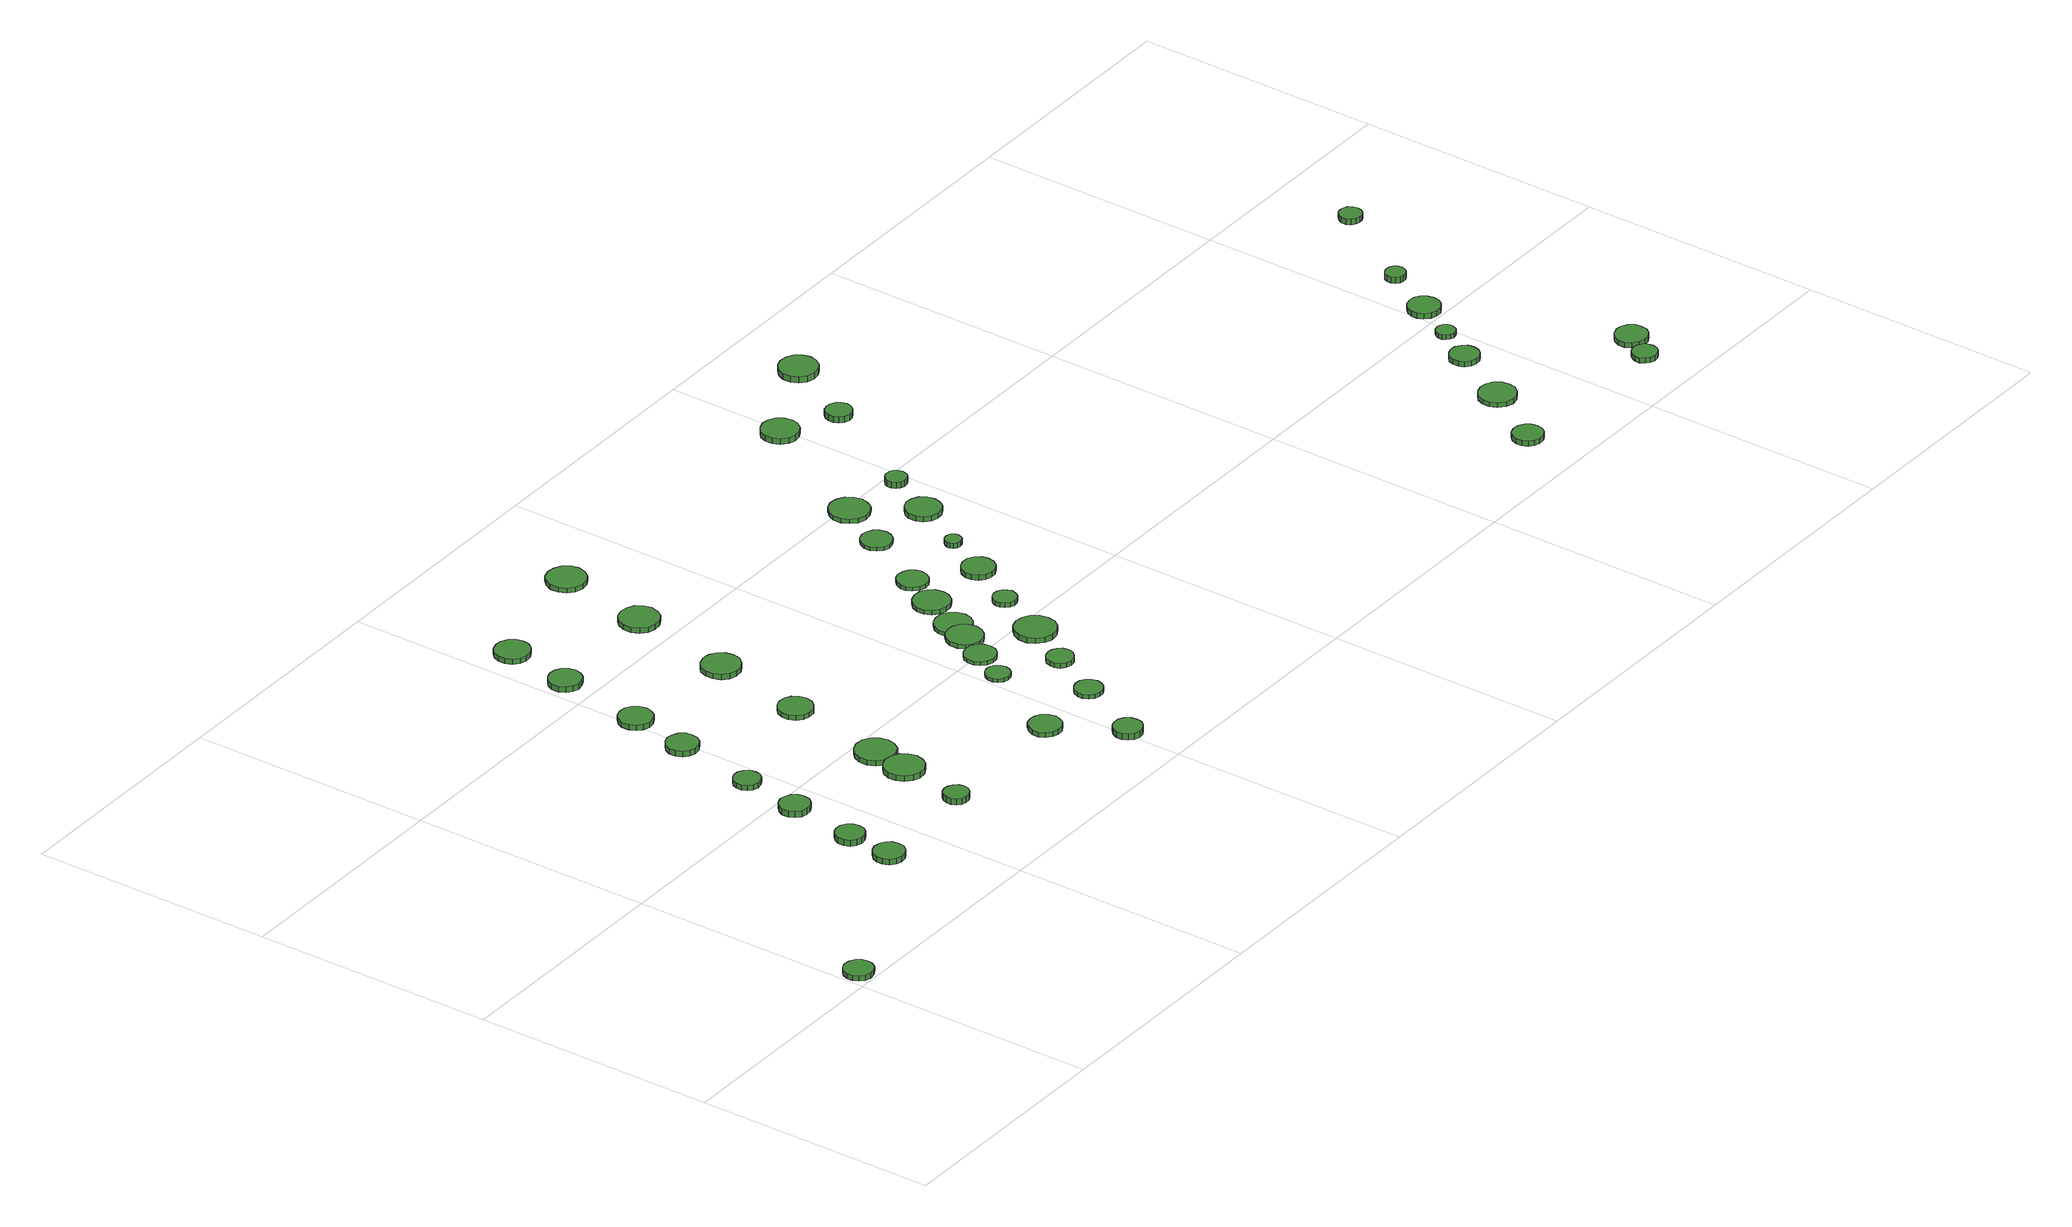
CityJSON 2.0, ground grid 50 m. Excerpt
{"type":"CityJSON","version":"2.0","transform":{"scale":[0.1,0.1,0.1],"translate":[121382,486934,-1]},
"CityObjects":{
"tree1":{"type":"SolitaryVegetationObject","attributes":{"function":"something"},"geometry":[{"type":"MultiSurface","lod":"1","boundaries":[[[0,1,2,3,4,5,6,7,8,9,10,11,12,13,14]],[[15,16,17,18,19,20,21,22,23,24,25,26,27,28,29]],[[0,29,28,1]],[[1,28,27,2]],[[2,27,26,3]],[[3,26,25,4]],[[4,25,24,5]],[[5,24,23,6]],[[6,23,22,7]],[[7,22,21,8]],[[8,21,20,9]],[[9,20,19,10]],[[10,19,18,11]],[[11,18,17,12]],[[12,17,16,13]],[[13,16,15,14]],[[14,15,29,0]]]}]},
"tree2":{"type":"SolitaryVegetationObject","attributes":{"function":"something"},"geometry":[{"type":"MultiSurface","lod":"1","boundaries":[[[30,31,32,33,34,35,36,37,38,39,40,41,42,43,44]],[[45,46,47,48,49,50,51,52,53,54,55,56,57,58,59]],[[30,59,58,31]],[[31,58,57,32]],[[32,57,56,33]],[[33,56,55,34]],[[34,55,54,35]],[[35,54,53,36]],[[36,53,52,37]],[[37,52,51,38]],[[38,51,50,39]],[[39,50,49,40]],[[40,49,48,41]],[[41,48,47,42]],[[42,47,46,43]],[[43,46,45,44]],[[44,45,59,30]]]}]},
"tree3":{"type":"SolitaryVegetationObject","attributes":{"function":"something"},"geometry":[{"type":"MultiSurface","lod":"1","boundaries":[[[60,61,62,63,64,65,66,67,68,69,70,71,72,73,74]],[[75,76,77,78,79,80,81,82,83,84,85,86,87,88,89]],[[60,89,88,61]],[[61,88,87,62]],[[62,87,86,63]],[[63,86,85,64]],[[64,85,84,65]],[[65,84,83,66]],[[66,83,82,67]],[[67,82,81,68]],[[68,81,80,69]],[[69,80,79,70]],[[70,79,78,71]],[[71,78,77,72]],[[72,77,76,73]],[[73,76,75,74]],[[74,75,89,60]]]}]},
"tree4":{"type":"SolitaryVegetationObject","attributes":{"function":"something"},"geometry":[{"type":"MultiSurface","lod":"1","boundaries":[[[90,91,92,93,94,95,96,97,98,99,100,101,102,103,104]],[[105,106,107,108,109,110,111,112,113,114,115,116,117,118,119]],[[90,119,118,91]],[[91,118,117,92]],[[92,117,116,93]],[[93,116,115,94]],[[94,115,114,95]],[[95,114,113,96]],[[96,113,112,97]],[[97,112,111,98]],[[98,111,110,99]],[[99,110,109,100]],[[100,109,108,101]],[[101,108,107,102]],[[102,107,106,103]],[[103,106,105,104]],[[104,105,119,90]]]}]},
"tree5":{"type":"SolitaryVegetationObject","attributes":{"function":"something"},"geometry":[{"type":"MultiSurface","lod":"1","boundaries":[[[120,121,122,123,124,125,126,127,128,129,130,131,132,133,134]],[[135,136,137,138,139,140,141,142,143,144,145,146,147,148,149]],[[120,149,148,121]],[[121,148,147,122]],[[122,147,146,123]],[[123,146,145,124]],[[124,145,144,125]],[[125,144,143,126]],[[126,143,142,127]],[[127,142,141,128]],[[128,141,140,129]],[[129,140,139,130]],[[130,139,138,131]],[[131,138,137,132]],[[132,137,136,133]],[[133,136,135,134]],[[134,135,149,120]]]}]},
"tree6":{"type":"SolitaryVegetationObject","attributes":{"function":"something"},"geometry":[{"type":"MultiSurface","lod":"1","boundaries":[[[150,151,152,153,154,155,156,157,158,159,160,161,162,163,164]],[[165,166,167,168,169,170,171,172,173,174,175,176,177,178,179]],[[150,179,178,151]],[[151,178,177,152]],[[152,177,176,153]],[[153,176,175,154]],[[154,175,174,155]],[[155,174,173,156]],[[156,173,172,157]],[[157,172,171,158]],[[158,171,170,159]],[[159,170,169,160]],[[160,169,168,161]],[[161,168,167,162]],[[162,167,166,163]],[[163,166,165,164]],[[164,165,179,150]]]}]},
"tree7":{"type":"SolitaryVegetationObject","attributes":{"function":"something"},"geometry":[{"type":"MultiSurface","lod":"1","boundaries":[[[180,181,182,183,184,185,186,187,188,189,190,191,192,193,194]],[[195,196,197,198,199,200,201,202,203,204,205,206,207,208,209]],[[180,209,208,181]],[[181,208,207,182]],[[182,207,206,183]],[[183,206,205,184]],[[184,205,204,185]],[[185,204,203,186]],[[186,203,202,187]],[[187,202,201,188]],[[188,201,200,189]],[[189,200,199,190]],[[190,199,198,191]],[[191,198,197,192]],[[192,197,196,193]],[[193,196,195,194]],[[194,195,209,180]]]}]},
"tree8":{"type":"SolitaryVegetationObject","attributes":{"function":"something"},"geometry":[{"type":"MultiSurface","lod":"1","boundaries":[[[210,211,212,213,214,215,216,217,218,219,220,221,222,223,224]],[[225,226,227,228,229,230,231,232,233,234,235,236,237,238,239]],[[210,239,238,211]],[[211,238,237,212]],[[212,237,236,213]],[[213,236,235,214]],[[214,235,234,215]],[[215,234,233,216]],[[216,233,232,217]],[[217,232,231,218]],[[218,231,230,219]],[[219,230,229,220]],[[220,229,228,221]],[[221,228,227,222]],[[222,227,226,223]],[[223,226,225,224]],[[224,225,239,210]]]}]},
"tree9":{"type":"SolitaryVegetationObject","attributes":{"function":"something"},"geometry":[{"type":"MultiSurface","lod":"1","boundaries":[[[240,241,242,243,244,245,246,247,248,249,250,251,252,253,254]],[[255,256,257,258,259,260,261,262,263,264,265,266,267,268,269]],[[240,269,268,241]],[[241,268,267,242]],[[242,267,266,243]],[[243,266,265,244]],[[244,265,264,245]],[[245,264,263,246]],[[246,263,262,247]],[[247,262,261,248]],[[248,261,260,249]],[[249,260,259,250]],[[250,259,258,251]],[[251,258,257,252]],[[252,257,256,253]],[[253,256,255,254]],[[254,255,269,240]]]}]},
"tree10":{"type":"SolitaryVegetationObject","attributes":{"function":"something"},"geometry":[{"type":"MultiSurface","lod":"1","boundaries":[[[270,271,272,273,274,275,276,277,278,279,280,281,282,283,284]],[[285,286,287,288,289,290,291,292,293,294,295,296,297,298,299]],[[270,299,298,271]],[[271,298,297,272]],[[272,297,296,273]],[[273,296,295,274]],[[274,295,294,275]],[[275,294,293,276]],[[276,293,292,277]],[[277,292,291,278]],[[278,291,290,279]],[[279,290,289,280]],[[280,289,288,281]],[[281,288,287,282]],[[282,287,286,283]],[[283,286,285,284]],[[284,285,299,270]]]}]},
"tree11":{"type":"SolitaryVegetationObject","attributes":{"function":"something"},"geometry":[{"type":"MultiSurface","lod":"1","boundaries":[[[300,301,302,303,304,305,306,307,308,309,310,311,312,313,314]],[[315,316,317,318,319,320,321,322,323,324,325,326,327,328,329]],[[300,329,328,301]],[[301,328,327,302]],[[302,327,326,303]],[[303,326,325,304]],[[304,325,324,305]],[[305,324,323,306]],[[306,323,322,307]],[[307,322,321,308]],[[308,321,320,309]],[[309,320,319,310]],[[310,319,318,311]],[[311,318,317,312]],[[312,317,316,313]],[[313,316,315,314]],[[314,315,329,300]]]}]},
"tree12":{"type":"SolitaryVegetationObject","attributes":{"function":"something"},"geometry":[{"type":"MultiSurface","lod":"1","boundaries":[[[330,331,332,333,334,335,336,337,338,339,340,341,342,343,344]],[[345,346,347,348,349,350,351,352,353,354,355,356,357,358,359]],[[330,359,358,331]],[[331,358,357,332]],[[332,357,356,333]],[[333,356,355,334]],[[334,355,354,335]],[[335,354,353,336]],[[336,353,352,337]],[[337,352,351,338]],[[338,351,350,339]],[[339,350,349,340]],[[340,349,348,341]],[[341,348,347,342]],[[342,347,346,343]],[[343,346,345,344]],[[344,345,359,330]]]}]},
"tree13":{"type":"SolitaryVegetationObject","attributes":{"function":"something"},"geometry":[{"type":"MultiSurface","lod":"1","boundaries":[[[360,361,362,363,364,365,366,367,368,369,370,371,372,373,374]],[[375,376,377,378,379,380,381,382,383,384,385,386,387,388,389]],[[360,389,388,361]],[[361,388,387,362]],[[362,387,386,363]],[[363,386,385,364]],[[364,385,384,365]],[[365,384,383,366]],[[366,383,382,367]],[[367,382,381,368]],[[368,381,380,369]],[[369,380,379,370]],[[370,379,378,371]],[[371,378,377,372]],[[372,377,376,373]],[[373,376,375,374]],[[374,375,389,360]]]}]},
"tree14":{"type":"SolitaryVegetationObject","attributes":{"function":"something"},"geometry":[{"type":"MultiSurface","lod":"1","boundaries":[[[390,391,392,393,394,395,396,397,398,399,400,401,402,403,404]],[[405,406,407,408,409,410,411,412,413,414,415,416,417,418,419]],[[390,419,418,391]],[[391,418,417,392]],[[392,417,416,393]],[[393,416,415,394]],[[394,415,414,395]],[[395,414,413,396]],[[396,413,412,397]],[[397,412,411,398]],[[398,411,410,399]],[[399,410,409,400]],[[400,409,408,401]],[[401,408,407,402]],[[402,407,406,403]],[[403,406,405,404]],[[404,405,419,390]]]}]},
"tree15":{"type":"SolitaryVegetationObject","attributes":{"function":"something"},"geometry":[{"type":"MultiSurface","lod":"1","boundaries":[[[420,421,422,423,424,425,426,427,428,429,430,431,432,433,434]],[[435,436,437,438,439,440,441,442,443,444,445,446,447,448,449]],[[420,449,448,421]],[[421,448,447,422]],[[422,447,446,423]],[[423,446,445,424]],[[424,445,444,425]],[[425,444,443,426]],[[426,443,442,427]],[[427,442,441,428]],[[428,441,440,429]],[[429,440,439,430]],[[430,439,438,431]],[[431,438,437,432]],[[432,437,436,433]],[[433,436,435,434]],[[434,435,449,420]]]}]},
"tree16":{"type":"SolitaryVegetationObject","attributes":{"function":"something"},"geometry":[{"type":"MultiSurface","lod":"1","boundaries":[[[450,451,452,453,454,455,456,457,458,459,460,461,462,463,464]],[[465,466,467,468,469,470,471,472,473,474,475,476,477,478,479]],[[450,479,478,451]],[[451,478,477,452]],[[452,477,476,453]],[[453,476,475,454]],[[454,475,474,455]],[[455,474,473,456]],[[456,473,472,457]],[[457,472,471,458]],[[458,471,470,459]],[[459,470,469,460]],[[460,469,468,461]],[[461,468,467,462]],[[462,467,466,463]],[[463,466,465,464]],[[464,465,479,450]]]}]},
"tree17":{"type":"SolitaryVegetationObject","attributes":{"function":"something"},"geometry":[{"type":"MultiSurface","lod":"1","boundaries":[[[480,481,482,483,484,485,486,487,488,489,490,491,492,493,494]],[[495,496,497,498,499,500,501,502,503,504,505,506,507,508,509]],[[480,509,508,481]],[[481,508,507,482]],[[482,507,506,483]],[[483,506,505,484]],[[484,505,504,485]],[[485,504,503,486]],[[486,503,502,487]],[[487,502,501,488]],[[488,501,500,489]],[[489,500,499,490]],[[490,499,498,491]],[[491,498,497,492]],[[492,497,496,493]],[[493,496,495,494]],[[494,495,509,480]]]}]},
"tree18":{"type":"SolitaryVegetationObject","attributes":{"function":"something"},"geometry":[{"type":"MultiSurface","lod":"1","boundaries":[[[510,511,512,513,514,515,516,517,518,519,520,521,522,523,524]],[[525,526,527,528,529,530,531,532,533,534,535,536,537,538,539]],[[510,539,538,511]],[[511,538,537,512]],[[512,537,536,513]],[[513,536,535,514]],[[514,535,534,515]],[[515,534,533,516]],[[516,533,532,517]],[[517,532,531,518]],[[518,531,530,519]],[[519,530,529,520]],[[520,529,528,521]],[[521,528,527,522]],[[522,527,526,523]],[[523,526,525,524]],[[524,525,539,510]]]}]},
"tree19":{"type":"SolitaryVegetationObject","attributes":{"function":"something"},"geometry":[{"type":"MultiSurface","lod":"1","boundaries":[[[540,541,542,543,544,545,546,547,548,549,550,551,552,553,554]],[[555,556,557,558,559,560,561,562,563,564,565,566,567,568,569]],[[540,569,568,541]],[[541,568,567,542]],[[542,567,566,543]],[[543,566,565,544]],[[544,565,564,545]],[[545,564,563,546]],[[546,563,562,547]],[[547,562,561,548]],[[548,561,560,549]],[[549,560,559,550]],[[550,559,558,551]],[[551,558,557,552]],[[552,557,556,553]],[[553,556,555,554]],[[554,555,569,540]]]}]},
"tree20":{"type":"SolitaryVegetationObject","attributes":{"function":"something"},"geometry":[{"type":"MultiSurface","lod":"1","boundaries":[[[570,571,572,573,574,575,576,577,578,579,580,581,582,583,584]],[[585,586,587,588,589,590,591,592,593,594,595,596,597,598,599]],[[570,599,598,571]],[[571,598,597,572]],[[572,597,596,573]],[[573,596,595,574]],[[574,595,594,575]],[[575,594,593,576]],[[576,593,592,577]],[[577,592,591,578]],[[578,591,590,579]],[[579,590,589,580]],[[580,589,588,581]],[[581,588,587,582]],[[582,587,586,583]],[[583,586,585,584]],[[584,585,599,570]]]}]},
"tree21":{"type":"SolitaryVegetationObject","attributes":{"function":"something"},"geometry":[{"type":"MultiSurface","lod":"1","boundaries":[[[600,601,602,603,604,605,606,607,608,609,610,611,612,613,614]],[[615,616,617,618,619,620,621,622,623,624,625,626,627,628,629]],[[600,629,628,601]],[[601,628,627,602]],[[602,627,626,603]],[[603,626,625,604]],[[604,625,624,605]],[[605,624,623,606]],[[606,623,622,607]],[[607,622,621,608]],[[608,621,620,609]],[[609,620,619,610]],[[610,619,618,611]],[[611,618,617,612]],[[612,617,616,613]],[[613,616,615,614]],[[614,615,629,600]]]}]},
"tree22":{"type":"SolitaryVegetationObject","attributes":{"function":"something"},"geometry":[{"type":"MultiSurface","lod":"1","boundaries":[[[630,631,632,633,634,635,636,637,638,639,640,641,642,643,644]],[[645,646,647,648,649,650,651,652,653,654,655,656,657,658,659]],[[630,659,658,631]],[[631,658,657,632]],[[632,657,656,633]],[[633,656,655,634]],[[634,655,654,635]],[[635,654,653,636]],[[636,653,652,637]],[[637,652,651,638]],[[638,651,650,639]],[[639,650,649,640]],[[640,649,648,641]],[[641,648,647,642]],[[642,647,646,643]],[[643,646,645,644]],[[644,645,659,630]]]}]},
"tree23":{"type":"SolitaryVegetationObject","attributes":{"function":"something"},"geometry":[{"type":"MultiSurface","lod":"1","boundaries":[[[660,661,662,663,664,665,666,667,668,669,670,671,672,673,674]],[[675,676,677,678,679,680,681,682,683,684,685,686,687,688,689]],[[660,689,688,661]],[[661,688,687,662]],[[662,687,686,663]],[[663,686,685,664]],[[664,685,684,665]],[[665,684,683,666]],[[666,683,682,667]],[[667,682,681,668]],[[668,681,680,669]],[[669,680,679,670]],[[670,679,678,671]],[[671,678,677,672]],[[672,677,676,673]],[[673,676,675,674]],[[674,675,689,660]]]}]},
"tree24":{"type":"SolitaryVegetationObject","attributes":{"function":"something"},"geometry":[{"type":"MultiSurface","lod":"1","boundaries":[[[690,691,692,693,694,695,696,697,698,699,700,701,702,703,704]],[[705,706,707,708,709,710,711,712,713,714,715,716,717,718,719]],[[690,719,718,691]],[[691,718,717,692]],[[692,717,716,693]],[[693,716,715,694]],[[694,715,714,695]],[[695,714,713,696]],[[696,713,712,697]],[[697,712,711,698]],[[698,711,710,699]],[[699,710,709,700]],[[700,709,708,701]],[[701,708,707,702]],[[702,707,706,703]],[[703,706,705,704]],[[704,705,719,690]]]}]},
"tree25":{"type":"SolitaryVegetationObject","attributes":{"function":"something"},"geometry":[{"type":"MultiSurface","lod":"1","boundaries":[[[720,721,722,723,724,725,726,727,728,729,730,731,732,733,734]],[[735,736,737,738,739,740,741,742,743,744,745,746,747,748,749]],[[720,749,748,721]],[[721,748,747,722]],[[722,747,746,723]],[[723,746,745,724]],[[724,745,744,725]],[[725,744,743,726]],[[726,743,742,727]],[[727,742,741,728]],[[728,741,740,729]],[[729,740,739,730]],[[730,739,738,731]],[[731,738,737,732]],[[732,737,736,733]],[[733,736,735,734]],[[734,735,749,720]]]}]},
"tree26":{"type":"SolitaryVegetationObject","attributes":{"function":"something"},"geometry":[{"type":"MultiSurface","lod":"1","boundaries":[[[750,751,752,753,754,755,756,757,758,759,760,761,762,763,764]],[[765,766,767,768,769,770,771,772,773,774,775,776,777,778,779]],[[750,779,778,751]],[[751,778,777,752]],[[752,777,776,753]],[[753,776,775,754]],[[754,775,774,755]],[[755,774,773,756]],[[756,773,772,757]],[[757,772,771,758]],[[758,771,770,759]],[[759,770,769,760]],[[760,769,768,761]],[[761,768,767,762]],[[762,767,766,763]],[[763,766,765,764]],[[764,765,779,750]]]}]},
"tree27":{"type":"SolitaryVegetationObject","attributes":{"function":"something"},"geometry":[{"type":"MultiSurface","lod":"1","boundaries":[[[780,781,782,783,784,785,786,787,788,789,790,791,792,793,794]],[[795,796,797,798,799,800,801,802,803,804,805,806,807,808,809]],[[780,809,808,781]],[[781,808,807,782]],[[782,807,806,783]],[[783,806,805,784]],[[784,805,804,785]],[[785,804,803,786]],[[786,803,802,787]],[[787,802,801,788]],[[788,801,800,789]],[[789,800,799,790]],[[790,799,798,791]],[[791,798,797,792]],[[792,797,796,793]],[[793,796,795,794]],[[794,795,809,780]]]}]},
"tree28":{"type":"SolitaryVegetationObject","attributes":{"function":"something"},"geometry":[{"type":"MultiSurface","lod":"1","boundaries":[[[810,811,812,813,814,815,816,817,818,819,820,821,822,823,824]],[[825,826,827,828,829,830,831,832,833,834,835,836,837,838,839]],[[810,839,838,811]],[[811,838,837,812]],[[812,837,836,813]],[[813,836,835,814]],[[814,835,834,815]],[[815,834,833,816]],[[816,833,832,817]],[[817,832,831,818]],[[818,831,830,819]],[[819,830,829,820]],[[820,829,828,821]],[[821,828,827,822]],[[822,827,826,823]],[[823,826,825,824]],[[824,825,839,810]]]}]},
"tree29":{"type":"SolitaryVegetationObject","attributes":{"function":"something"},"geometry":[{"type":"MultiSurface","lod":"1","boundaries":[[[840,841,842,843,844,845,846,847,848,849,850,851,852,853,854]],[[855,856,857,858,859,860,861,862,863,864,865,866,867,868,869]],[[840,869,868,841]],[[841,868,867,842]],[[842,867,866,843]],[[843,866,865,844]],[[844,865,864,845]],[[845,864,863,846]],[[846,863,862,847]],[[847,862,861,848]],[[848,861,860,849]],[[849,860,859,850]],[[850,859,858,851]],[[851,858,857,852]],[[852,857,856,853]],[[853,856,855,854]],[[854,855,869,840]]]}]},
"tree30":{"type":"SolitaryVegetationObject","attributes":{"function":"something"},"geometry":[{"type":"MultiSurface","lod":"1","boundaries":[[[870,871,872,873,874,875,876,877,878,879,880,881,882,883,884]],[[885,886,887,888,889,890,891,892,893,894,895,896,897,898,899]],[[870,899,898,871]],[[871,898,897,872]],[[872,897,896,873]],[[873,896,895,874]],[[874,895,894,875]],[[875,894,893,876]],[[876,893,892,877]],[[877,892,891,878]],[[878,891,890,879]],[[879,890,889,880]],[[880,889,888,881]],[[881,888,887,882]],[[882,887,886,883]],[[883,886,885,884]],[[884,885,899,870]]]}]},
"tree31":{"type":"SolitaryVegetationObject","attributes":{"function":"something"},"geometry":[{"type":"MultiSurface","lod":"1","boundaries":[[[900,901,902,903,904,905,906,907,908,909,910,911,912,913,914]],[[915,916,917,918,919,920,921,922,923,924,925,926,927,928,929]],[[900,929,928,901]],[[901,928,927,902]],[[902,927,926,903]],[[903,926,925,904]],[[904,925,924,905]],[[905,924,923,906]],[[906,923,922,907]],[[907,922,921,908]],[[908,921,920,909]],[[909,920,919,910]],[[910,919,918,911]],[[911,918,917,912]],[[912,917,916,913]],[[913,916,915,914]],[[914,915,929,900]]]}]},
"tree32":{"type":"SolitaryVegetationObject","attributes":{"function":"something"},"geometry":[{"type":"MultiSurface","lod":"1","boundaries":[[[930,931,932,933,934,935,936,937,938,939,940,941,942,943,944]],[[945,946,947,948,949,950,951,952,953,954,955,956,957,958,959]],[[930,959,958,931]],[[931,958,957,932]],[[932,957,956,933]],[[933,956,955,934]],[[934,955,954,935]],[[935,954,953,936]],[[936,953,952,937]],[[937,952,951,938]],[[938,951,950,939]],[[939,950,949,940]],[[940,949,948,941]],[[941,948,947,942]],[[942,947,946,943]],[[943,946,945,944]],[[944,945,959,930]]]}]},
"tree33":{"type":"SolitaryVegetationObject","attributes":{"function":"something"},"geometry":[{"type":"MultiSurface","lod":"1","boundaries":[[[960,961,962,963,964,965,966,967,968,969,970,971,972,973,974]],[[975,976,977,978,979,980,981,982,983,984,985,986,987,988,989]],[[960,989,988,961]],[[961,988,987,962]],[[962,987,986,963]],[[963,986,985,964]],[[964,985,984,965]],[[965,984,983,966]],[[966,983,982,967]],[[967,982,981,968]],[[968,981,980,969]],[[969,980,979,970]],[[970,979,978,971]],[[971,978,977,972]],[[972,977,976,973]],[[973,976,975,974]],[[974,975,989,960]]]}]},
"tree34":{"type":"SolitaryVegetationObject","attributes":{"function":"something"},"geometry":[{"type":"MultiSurface","lod":"1","boundaries":[[[990,991,992,993,994,995,996,997,998,999,1000,1001,1002,1003,1004]],[[1005,1006,1007,1008,1009,1010,1011,1012,1013,1014,1015,1016,1017,1018,1019]],[[990,1019,1018,991]],[[991,1018,1017,992]],[[992,1017,1016,993]],[[993,1016,1015,994]],[[994,1015,1014,995]],[[995,1014,1013,996]],[[996,1013,1012,997]],[[997,1012,1011,998]],[[998,1011,1010,999]],[[999,1010,1009,1000]],[[1000,1009,1008,1001]],[[1001,1008,1007,1002]],[[1002,1007,1006,1003]],[[1003,1006,1005,1004]],[[1004,1005,1019,990]]]}]},
"tree35":{"type":"SolitaryVegetationObject","attributes":{"function":"something"},"geometry":[{"type":"MultiSurface","lod":"1","boundaries":[[[1020,1021,1022,1023,1024,1025,1026,1027,1028,1029,1030,1031,1032,1033,1034]],[[1035,1036,1037,1038,1039,1040,1041,1042,1043,1044,1045,1046,1047,1048,1049]],[[1020,1049,1048,1021]],[[1021,1048,1047,1022]],[[1022,1047,1046,1023]],[[1023,1046,1045,1024]],[[1024,1045,1044,1025]],[[1025,1044,1043,1026]],[[1026,1043,1042,1027]],[[1027,1042,1041,1028]],[[1028,1041,1040,1029]],[[1029,1040,1039,1030]],[[1030,1039,1038,1031]],[[1031,1038,1037,1032]],[[1032,1037,1036,1033]],[[1033,1036,1035,1034]],[[1034,1035,1049,1020]]]}]},
"tree36":{"type":"SolitaryVegetationObject","attributes":{"function":"something"},"geometry":[{"type":"MultiSurface","lod":"1","boundaries":[[[1050,1051,1052,1053,1054,1055,1056,1057,1058,1059,1060,1061,1062,1063,1064]],[[1065,1066,1067,1068,1069,1070,1071,1072,1073,1074,1075,1076,1077,1078,1079]],[[1050,1079,1078,1051]],[[1051,1078,1077,1052]],[[1052,1077,1076,1053]],[[1053,1076,1075,1054]],[[1054,1075,1074,1055]],[[1055,1074,1073,1056]],[[1056,1073,1072,1057]],[[1057,1072,1071,1058]],[[1058,1071,1070,1059]],[[1059,1070,1069,1060]],[[1060,1069,1068,1061]],[[1061,1068,1067,1062]],[[1062,1067,1066,1063]],[[1063,1066,1065,1064]],[[1064,1065,1079,1050]]]}]},
"tree37":{"type":"SolitaryVegetationObject","attributes":{"function":"something"},"geometry":[{"type":"MultiSurface","lod":"1","boundaries":[[[1080,1081,1082,1083,1084,1085,1086,1087,1088,1089,1090,1091,1092,1093,1094]],[[1095,1096,1097,1098,1099,1100,1101,1102,1103,1104,1105,1106,1107,1108,1109]],[[1080,1109,1108,1081]],[[1081,1108,1107,1082]],[[1082,1107,1106,1083]],[[1083,1106,1105,1084]],[[1084,1105,1104,1085]],[[1085,1104,1103,1086]],[[1086,1103,1102,1087]],[[1087,1102,1101,1088]],[[1088,1101,1100,1089]],[[1089,1100,1099,1090]],[[1090,1099,1098,1091]],[[1091,1098,1097,1092]],[[1092,1097,1096,1093]],[[1093,1096,1095,1094]],[[1094,1095,1109,1080]]]}]},
"tree38":{"type":"SolitaryVegetationObject","attributes":{"function":"something"},"geometry":[{"type":"MultiSurface","lod":"1","boundaries":[[[1110,1111,1112,1113,1114,1115,1116,1117,1118,1119,1120,1121,1122,1123,1124]],[[1125,1126,1127,1128,1129,1130,1131,1132,1133,1134,1135,1136,1137,1138,1139]],[[1110,1139,1138,1111]],[[1111,1138,1137,1112]],[[1112,1137,1136,1113]],[[1113,1136,1135,1114]],[[1114,1135,1134,1115]],[[1115,1134,1133,1116]],[[1116,1133,1132,1117]],[[1117,1132,1131,1118]],[[1118,1131,1130,1119]],[[1119,1130,1129,1120]],[[1120,1129,1128,1121]],[[1121,1128,1127,1122]],[[1122,1127,1126,1123]],[[1123,1126,1125,1124]],[[1124,1125,1139,1110]]]}]},
"tree39":{"type":"SolitaryVegetationObject","attributes":{"function":"something"},"geometry":[{"type":"MultiSurface","lod":"1","boundaries":[[[1140,1141,1142,1143,1144,1145,1146,1147,1148,1149,1150,1151,1152,1153,1154]],[[1155,1156,1157,1158,1159,1160,1161,1162,1163,1164,1165,1166,1167,1168,1169]],[[1140,1169,1168,1141]],[[1141,1168,1167,1142]],[[1142,1167,1166,1143]],[[1143,1166,1165,1144]],[[1144,1165,1164,1145]],[[1145,1164,1163,1146]],[[1146,1163,1162,1147]],[[1147,1162,1161,1148]],[[1148,1161,1160,1149]],[[1149,1160,1159,1150]],[[1150,1159,1158,1151]],[[1151,1158,1157,1152]],[[1152,1157,1156,1153]],[[1153,1156,1155,1154]],[[1154,1155,1169,1140]]]}]},
"tree40":{"type":"SolitaryVegetationObject","attributes":{"function":"something"},"geometry":[{"type":"MultiSurface","lod":"1","boundaries":[[[1170,1171,1172,1173,1174,1175,1176,1177,1178,1179,1180,1181,1182,1183,1184]],[[1185,1186,1187,1188,1189,1190,1191,1192,1193,1194,1195,1196,1197,1198,1199]],[[1170,1199,1198,1171]],[[1171,1198,1197,1172]],[[1172,1197,1196,1173]],[[1173,1196,1195,1174]],[[1174,1195,1194,1175]],[[1175,1194,1193,1176]],[[1176,1193,1192,1177]],[[1177,1192,1191,1178]],[[1178,1191,1190,1179]],[[1179,1190,1189,1180]],[[1180,1189,1188,1181]],[[1181,1188,1187,1182]],[[1182,1187,1186,1183]],[[1183,1186,1185,1184]],[[1184,1185,1199,1170]]]}]},
"tree41":{"type":"SolitaryVegetationObject","attributes":{"function":"something"},"geometry":[{"type":"MultiSurface","lod":"1","boundaries":[[[1200,1201,1202,1203,1204,1205,1206,1207,1208,1209,1210,1211,1212,1213,1214]],[[1215,1216,1217,1218,1219,1220,1221,1222,1223,1224,1225,1226,1227,1228,1229]],[[1200,1229,1228,1201]],[[1201,1228,1227,1202]],[[1202,1227,1226,1203]],[[1203,1226,1225,1204]],[[1204,1225,1224,1205]],[[1205,1224,1223,1206]],[[1206,1223,1222,1207]],[[1207,1222,1221,1208]],[[1208,1221,1220,1209]],[[1209,1220,1219,1210]],[[1210,1219,1218,1211]],[[1211,1218,1217,1212]],[[1212,1217,1216,1213]],[[1213,1216,1215,1214]],[[1214,1215,1229,1200]]]}]},
"tree42":{"type":"SolitaryVegetationObject","attributes":{"function":"something"},"geometry":[{"type":"MultiSurface","lod":"1","boundaries":[[[1230,1231,1232,1233,1234,1235,1236,1237,1238,1239,1240,1241,1242,1243,1244]],[[1245,1246,1247,1248,1249,1250,1251,1252,1253,1254,1255,1256,1257,1258,1259]],[[1230,1259,1258,1231]],[[1231,1258,1257,1232]],[[1232,1257,1256,1233]],[[1233,1256,1255,1234]],[[1234,1255,1254,1235]],[[1235,1254,1253,1236]],[[1236,1253,1252,1237]],[[1237,1252,1251,1238]],[[1238,1251,1250,1239]],[[1239,1250,1249,1240]],[[1240,1249,1248,1241]],[[1241,1248,1247,1242]],[[1242,1247,1246,1243]],[[1243,1246,1245,1244]],[[1244,1245,1259,1230]]]}]},
"tree43":{"type":"SolitaryVegetationObject","attributes":{"function":"something"},"geometry":[{"type":"MultiSurface","lod":"1","boundaries":[[[1260,1261,1262,1263,1264,1265,1266,1267,1268,1269,1270,1271,1272,1273,1274]],[[1275,1276,1277,1278,1279,1280,1281,1282,1283,1284,1285,1286,1287,1288,1289]],[[1260,1289,1288,1261]],[[1261,1288,1287,1262]],[[1262,1287,1286,1263]],[[1263,1286,1285,1264]],[[1264,1285,1284,1265]],[[1265,1284,1283,1266]],[[1266,1283,1282,1267]],[[1267,1282,1281,1268]],[[1268,1281,1280,1269]],[[1269,1280,1279,1270]],[[1270,1279,1278,1271]],[[1271,1278,1277,1272]],[[1272,1277,1276,1273]],[[1273,1276,1275,1274]],[[1274,1275,1289,1260]]]}]},
"tree44":{"type":"SolitaryVegetationObject","attributes":{"function":"something"},"geometry":[{"type":"MultiSurface","lod":"1","boundaries":[[[1290,1291,1292,1293,1294,1295,1296,1297,1298,1299,1300,1301,1302,1303,1304]],[[1305,1306,1307,1308,1309,1310,1311,1312,1313,1314,1315,1316,1317,1318,1319]],[[1290,1319,1318,1291]],[[1291,1318,1317,1292]],[[1292,1317,1316,1293]],[[1293,1316,1315,1294]],[[1294,1315,1314,1295]],[[1295,1314,1313,1296]],[[1296,1313,1312,1297]],[[1297,1312,1311,1298]],[[1298,1311,1310,1299]],[[1299,1310,1309,1300]],[[1300,1309,1308,1301]],[[1301,1308,1307,1302]],[[1302,1307,1306,1303]],[[1303,1306,1305,1304]],[[1304,1305,1319,1290]]]}]},
"tree45":{"type":"SolitaryVegetationObject","attributes":{"function":"something"},"geometry":[{"type":"MultiSurface","lod":"1","boundaries":[[[1320,1321,1322,1323,1324,1325,1326,1327,1328,1329,1330,1331,1332,1333,1334]],[[1335,1336,1337,1338,1339,1340,1341,1342,1343,1344,1345,1346,1347,1348,1349]],[[1320,1349,1348,1321]],[[1321,1348,1347,1322]],[[1322,1347,1346,1323]],[[1323,1346,1345,1324]],[[1324,1345,1344,1325]],[[1325,1344,1343,1326]],[[1326,1343,1342,1327]],[[1327,1342,1341,1328]],[[1328,1341,1340,1329]],[[1329,1340,1339,1330]],[[1330,1339,1338,1331]],[[1331,1338,1337,1332]],[[1332,1337,1336,1333]],[[1333,1336,1335,1334]],[[1334,1335,1349,1320]]]}]},
"tree46":{"type":"SolitaryVegetationObject","attributes":{"function":"something"},"geometry":[{"type":"MultiSurface","lod":"1","boundaries":[[[1350,1351,1352,1353,1354,1355,1356,1357,1358,1359,1360,1361,1362,1363,1364]],[[1365,1366,1367,1368,1369,1370,1371,1372,1373,1374,1375,1376,1377,1378,1379]],[[1350,1379,1378,1351]],[[1351,1378,1377,1352]],[[1352,1377,1376,1353]],[[1353,1376,1375,1354]],[[1354,1375,1374,1355]],[[1355,1374,1373,1356]],[[1356,1373,1372,1357]],[[1357,1372,1371,1358]],[[1358,1371,1370,1359]],[[1359,1370,1369,1360]],[[1360,1369,1368,1361]],[[1361,1368,1367,1362]],[[1362,1367,1366,1363]],[[1363,1366,1365,1364]],[[1364,1365,1379,1350]]]}]}
},
"vertices":[
[66,35,17],[64,47,17],[57,56,17],[46,62,17],[34,64,17],[22,60,17],[13,52,17],[8,41,17],[8,29,17],[13,17,17],[22,9,17],[34,5,17],[46,7,17],[57,13,17],[64,23,17],[64,23,6],[57,13,6],[46,7,6],[34,5,6],[22,9,6],[13,17,6],[8,29,6],[8,41,6],[13,52,6],[22,60,6],[34,64,6],[46,62,6],[57,56,6],[64,47,6],[66,35,6],
[421,218,27],[419,231,27],[411,241,27],[400,247,27],[387,249,27],[375,245,27],[365,236,27],[360,224,27],[360,212,27],[365,200,27],[375,191,27],[387,187,27],[400,189,27],[411,195,27],[419,205,27],[419,205,15],[411,195,15],[400,189,15],[387,187,15],[375,191,15],[365,200,15],[360,212,15],[360,224,15],[365,236,15],[375,245,15],[387,249,15],[400,247,15],[411,241,15],[419,231,15],[421,218,15],
[435,318,23],[433,330,23],[426,340,23],[415,346,23],[403,347,23],[392,343,23],[383,335,23],[378,324,23],[378,312,23],[383,301,23],[392,293,23],[403,289,23],[415,291,23],[426,297,23],[433,306,23],[433,306,10],[426,297,10],[415,291,10],[403,289,10],[392,293,10],[383,301,10],[378,312,10],[378,324,10],[383,335,10],[392,343,10],[403,347,10],[415,346,10],[426,340,10],[433,330,10],[435,318,10],
[465,464,19],[463,476,19],[455,486,19],[444,492,19],[432,494,19],[420,490,19],[411,481,19],[405,470,19],[405,457,19],[411,446,19],[420,437,19],[432,434,19],[444,435,19],[455,441,19],[463,451,19],[463,451,6],[455,441,6],[444,435,6],[432,434,6],[420,437,6],[411,446,6],[405,457,6],[405,470,6],[411,481,6],[420,490,6],[432,494,6],[444,492,6],[455,486,6],[463,476,6],[465,464,6],
[485,588,17],[483,599,17],[476,608,17],[467,614,17],[456,615,17],[445,611,17],[437,604,17],[432,594,17],[432,583,17],[437,572,17],[445,565,17],[456,561,17],[467,563,17],[476,568,17],[483,577,17],[483,577,6],[476,568,6],[467,563,6],[456,561,6],[445,565,6],[437,572,6],[432,583,6],[432,594,6],[437,604,6],[445,611,6],[456,615,6],[467,614,6],[476,608,6],[483,599,6],[485,588,6],
[660,241,23],[658,251,23],[651,260,23],[642,265,23],[632,266,23],[622,263,23],[614,256,23],[610,246,23],[610,236,23],[614,226,23],[622,219,23],[632,216,23],[642,217,23],[651,222,23],[658,231,23],[658,231,10],[651,222,10],[642,217,10],[632,216,10],[622,219,10],[614,226,10],[610,236,10],[610,246,10],[614,256,10],[622,263,10],[632,266,10],[642,265,10],[651,260,10],[658,251,10],[660,241,10],
[521,757,18],[519,770,18],[511,781,18],[499,787,18],[486,789,18],[474,785,18],[464,776,18],[458,764,18],[458,750,18],[464,738,18],[474,729,18],[486,725,18],[499,727,18],[511,733,18],[519,744,18],[519,744,6],[511,733,6],[499,727,6],[486,725,6],[474,729,6],[464,738,6],[458,750,6],[458,764,6],[464,776,6],[474,785,6],[486,789,6],[499,787,6],[511,781,6],[519,770,6],[521,757,6],
[701,378,19],[697,394,19],[688,407,19],[673,415,19],[657,417,19],[642,412,19],[629,401,19],[623,386,19],[623,369,19],[629,354,19],[642,343,19],[657,338,19],[673,340,19],[688,348,19],[697,361,19],[697,361,7],[688,348,7],[673,340,7],[657,338,7],[642,343,7],[629,354,7],[623,369,7],[623,386,7],[629,401,7],[642,412,7],[657,417,7],[673,415,7],[688,407,7],[697,394,7],[701,378,7],
[550,881,17],[547,895,17],[539,907,17],[527,914,17],[513,915,17],[499,911,17],[489,902,17],[483,889,17],[483,874,17],[489,861,17],[499,852,17],[513,847,17],[527,849,17],[539,856,17],[547,868,17],[547,868,6],[539,856,6],[527,849,6],[513,847,6],[499,852,6],[489,861,6],[483,874,6],[483,889,6],[489,902,6],[499,911,6],[513,915,6],[527,914,6],[539,907,6],[547,895,6],[550,881,6],
[718,454,17],[714,471,17],[705,484,17],[690,493,17],[673,494,17],[657,489,17],[645,478,17],[638,463,17],[638,446,17],[645,430,17],[657,419,17],[673,414,17],[690,416,17],[705,424,17],[714,438,17],[714,438,6],[705,424,6],[690,416,6],[673,414,6],[657,419,6],[645,430,6],[638,446,6],[638,463,6],[645,478,6],[657,489,6],[673,494,6],[690,493,6],[705,484,6],[714,471,6],[718,454,6],
[581,1064,18],[578,1077,18],[570,1088,18],[558,1095,18],[545,1096,18],[532,1092,18],[522,1083,18],[516,1071,18],[516,1057,18],[522,1044,18],[532,1035,18],[545,1031,18],[558,1033,18],[570,1039,18],[578,1050,18],[578,1050,6],[570,1039,6],[558,1033,6],[545,1031,6],[532,1035,6],[522,1044,6],[516,1057,6],[516,1071,6],[522,1083,6],[532,1092,6],[545,1096,6],[558,1095,6],[570,1088,6],[578,1077,6],[581,1064,6],
[751,663,16],[748,677,16],[740,689,16],[728,696,16],[713,697,16],[700,693,16],[689,683,16],[683,670,16],[683,656,16],[689,643,16],[700,633,16],[713,629,16],[728,630,16],[740,638,16],[748,649,16],[748,649,6],[740,638,6],[728,630,6],[713,629,6],[700,633,6],[689,643,6],[683,656,6],[683,670,6],[689,683,6],[700,693,6],[713,697,6],[728,696,6],[740,689,6],[748,677,6],[751,663,6],
[609,1202,17],[606,1216,17],[597,1228,17],[584,1235,17],[570,1236,17],[556,1232,17],[545,1222,17],[539,1209,17],[539,1194,17],[545,1181,17],[556,1171,17],[570,1167,17],[584,1168,17],[597,1175,17],[606,1187,17],[606,1187,6],[597,1175,6],[584,1168,6],[570,1167,6],[556,1171,6],[545,1181,6],[539,1194,6],[539,1209,6],[545,1222,6],[556,1232,6],[570,1236,6],[584,1235,6],[597,1228,6],[606,1216,6],[609,1202,6],
[965,252,17],[962,266,17],[954,277,17],[942,283,17],[929,285,17],[916,281,17],[906,271,17],[900,259,17],[900,245,17],[906,233,17],[916,224,17],[929,220,17],[942,221,17],[954,228,17],[962,239,17],[962,239,7],[954,228,7],[942,221,7],[929,220,7],[916,224,7],[906,233,7],[900,245,7],[900,259,7],[906,271,7],[916,281,7],[929,285,7],[942,283,7],[954,277,7],[962,266,7],[965,252,7],
[795,860,17],[792,876,17],[782,889,17],[768,897,17],[752,898,17],[737,893,17],[725,883,17],[719,868,17],[719,852,17],[725,837,17],[737,826,17],[752,821,17],[768,823,17],[782,831,17],[792,844,17],[792,844,6],[782,831,6],[768,823,6],[752,821,6],[737,826,6],[725,837,6],[719,852,6],[719,868,6],[725,883,6],[737,893,6],[752,898,6],[768,897,6],[782,889,6],[792,876,6],[795,860,6],
[1035,118,23],[1033,130,23],[1026,140,23],[1015,146,23],[1003,147,23],[992,143,23],[983,135,23],[978,124,23],[978,112,23],[983,101,23],[992,93,23],[1003,89,23],[1015,91,23],[1026,97,23],[1033,106,23],[1033,106,10],[1026,97,10],[1015,91,10],[1003,89,10],[992,93,10],[983,101,10],[978,112,10],[978,124,10],[983,135,10],[992,143,10],[1003,147,10],[1015,146,10],[1026,140,10],[1033,130,10],[1035,118,10],
[842,1078,17],[838,1094,17],[829,1107,17],[814,1115,17],[798,1117,17],[782,1112,17],[770,1101,17],[763,1086,17],[763,1069,17],[770,1054,17],[782,1043,17],[798,1038,17],[814,1040,17],[829,1048,17],[838,1061,17],[838,1061,6],[829,1048,6],[814,1040,6],[798,1038,6],[782,1043,6],[770,1054,6],[763,1069,6],[763,1086,6],[770,1101,6],[782,1112,6],[798,1117,6],[814,1115,6],[829,1107,6],[838,1094,6],[842,1078,6],
[1057,431,14],[1054,441,14],[1048,449,14],[1040,454,14],[1030,455,14],[1020,452,14],[1012,445,14],[1008,436,14],[1008,426,14],[1012,416,14],[1020,409,14],[1030,406,14],[1040,407,14],[1048,412,14],[1054,421,14],[1054,421,7],[1048,412,7],[1040,407,7],[1030,406,7],[1020,409,7],[1012,416,7],[1008,426,7],[1008,436,7],[1012,445,7],[1020,452,7],[1030,455,7],[1040,454,7],[1048,449,7],[1054,441,7],[1057,431,7],
[1112,262,16],[1109,274,16],[1103,283,16],[1093,289,16],[1081,290,16],[1070,286,16],[1062,279,16],[1057,268,16],[1057,257,16],[1062,246,16],[1070,238,16],[1081,235,16],[1093,236,16],[1103,242,16],[1109,251,16],[1109,251,7],[1103,242,7],[1093,236,7],[1081,235,7],[1070,238,7],[1062,246,7],[1057,257,7],[1057,268,7],[1062,279,7],[1070,286,7],[1081,290,7],[1093,289,7],[1103,283,7],[1109,274,7],[1112,262,7],
[1099,496,14],[1097,509,14],[1089,519,14],[1078,526,14],[1065,527,14],[1052,523,14],[1042,515,14],[1037,503,14],[1037,489,14],[1042,478,14],[1052,469,14],[1065,465,14],[1078,466,14],[1089,473,14],[1097,483,14],[1097,483,6],[1089,473,6],[1078,466,6],[1065,465,6],[1052,469,6],[1042,478,6],[1037,489,6],[1037,503,6],[1042,515,6],[1052,523,6],[1065,527,6],[1078,526,6],[1089,519,6],[1097,509,6],[1099,496,6],
[879,1269,16],[875,1285,16],[865,1298,16],[851,1306,16],[835,1308,16],[819,1303,16],[807,1292,16],[800,1277,16],[800,1260,16],[807,1245,16],[819,1234,16],[835,1229,16],[851,1231,16],[865,1239,16],[875,1253,16],[875,1253,6],[865,1239,6],[851,1231,6],[835,1229,6],[819,1234,6],[807,1245,6],[800,1260,6],[800,1277,6],[807,1292,6],[819,1303,6],[835,1308,6],[851,1306,6],[865,1298,6],[875,1285,6],[879,1269,6],
[1168,368,17],[1166,379,17],[1159,388,17],[1150,393,17],[1139,394,17],[1128,391,17],[1119,383,17],[1115,373,17],[1115,362,17],[1119,352,17],[1128,344,17],[1139,341,17],[1150,342,17],[1159,348,17],[1166,357,17],[1166,357,7],[1159,348,7],[1150,342,7],[1139,341,7],[1128,344,7],[1119,352,7],[1115,362,7],[1115,373,7],[1119,383,7],[1128,391,7],[1139,394,7],[1150,393,7],[1159,388,7],[1166,379,7],[1168,368,7],
[1139,556,15],[1136,571,15],[1127,583,15],[1114,591,15],[1099,592,15],[1084,588,15],[1073,577,15],[1067,564,15],[1067,548,15],[1073,534,15],[1084,524,15],[1099,519,15],[1114,521,15],[1127,529,15],[1136,541,15],[1136,541,6],[1127,529,6],[1114,521,6],[1099,519,6],[1084,524,6],[1073,534,6],[1067,548,6],[1067,564,6],[1073,577,6],[1084,588,6],[1099,592,6],[1114,591,6],[1127,583,6],[1136,571,6],[1139,556,6],
[1163,598,14],[1159,613,14],[1150,626,14],[1137,634,14],[1121,635,14],[1106,630,14],[1095,620,14],[1089,606,14],[1089,590,14],[1095,576,14],[1106,566,14],[1121,561,14],[1137,562,14],[1150,570,14],[1159,583,14],[1159,583,6],[1150,570,6],[1137,562,6],[1121,561,6],[1106,566,6],[1095,576,6],[1089,590,6],[1089,606,6],[1095,620,6],[1106,630,6],[1121,635,6],[1137,634,6],[1150,626,6],[1159,613,6],[1163,598,6],
[1238,464,17],[1235,481,17],[1225,495,17],[1210,503,17],[1193,505,17],[1177,500,17],[1164,488,17],[1157,473,17],[1157,455,17],[1164,440,17],[1177,428,17],[1193,423,17],[1210,425,17],[1225,433,17],[1235,447,17],[1235,447,6],[1225,433,6],[1210,425,6],[1193,423,6],[1177,428,6],[1164,440,6],[1157,455,6],[1157,473,6],[1164,488,6],[1177,500,6],[1193,505,6],[1210,503,6],[1225,495,6],[1235,481,6],[1238,464,6],
[1202,676,15],[1199,691,15],[1190,703,15],[1177,711,15],[1161,712,15],[1147,707,15],[1135,697,15],[1129,683,15],[1129,668,15],[1135,654,15],[1147,644,15],[1161,639,15],[1177,641,15],[1190,648,15],[1199,661,15],[1199,661,6],[1190,648,6],[1177,641,6],[1161,639,6],[1147,644,6],[1135,654,6],[1129,668,6],[1129,683,6],[1135,697,6],[1147,707,6],[1161,712,6],[1177,711,6],[1190,703,6],[1199,691,6],[1202,676,6],
[1277,573,16],[1274,582,16],[1269,590,16],[1260,595,16],[1251,596,16],[1241,593,16],[1234,586,16],[1230,578,16],[1230,568,16],[1234,559,16],[1241,552,16],[1251,549,16],[1260,550,16],[1269,555,16],[1274,563,16],[1274,563,6],[1269,555,6],[1260,550,6],[1251,549,6],[1241,552,6],[1234,559,6],[1230,568,6],[1230,578,6],[1234,586,6],[1241,593,6],[1251,596,6],[1260,595,6],[1269,590,6],[1274,582,6],[1277,573,6],
[1238,749,14],[1235,761,14],[1228,772,14],[1217,778,14],[1204,780,14],[1192,776,14],[1182,767,14],[1177,755,14],[1177,742,14],[1182,731,14],[1192,722,14],[1204,718,14],[1217,719,14],[1228,726,14],[1235,736,14],[1235,736,6],[1228,726,6],[1217,719,6],[1204,718,6],[1192,722,6],[1182,731,6],[1177,742,6],[1177,755,6],[1182,767,6],[1192,776,6],[1204,780,6],[1217,778,6],[1228,772,6],[1235,761,6],[1238,749,6],
[1343,674,17],[1340,687,17],[1332,698,17],[1320,705,17],[1307,706,17],[1294,702,17],[1284,693,17],[1278,680,17],[1278,667,17],[1284,654,17],[1294,645,17],[1307,641,17],[1320,642,17],[1332,649,17],[1340,660,17],[1340,660,6],[1332,649,6],[1320,642,6],[1307,641,6],[1294,645,6],[1284,654,6],[1278,667,6],[1278,680,6],[1284,693,6],[1294,702,6],[1307,706,6],[1320,705,6],[1332,698,6],[1340,687,6],[1343,674,6],
[1313,884,14],[1311,897,14],[1303,907,14],[1292,913,14],[1279,915,14],[1267,911,14],[1258,902,14],[1252,890,14],[1252,878,14],[1258,866,14],[1267,857,14],[1279,853,14],[1292,855,14],[1303,861,14],[1311,872,14],[1311,872,6],[1303,861,6],[1292,855,6],[1279,853,6],[1267,857,6],[1258,866,6],[1252,878,6],[1252,890,6],[1258,902,6],[1267,911,6],[1279,915,6],[1292,913,6],[1303,907,6],[1311,897,6],[1313,884,6],
[1378,767,17],[1376,773,17],[1372,779,17],[1366,782,17],[1360,783,17],[1353,781,17],[1348,776,17],[1345,770,17],[1345,763,17],[1348,757,17],[1353,752,17],[1360,750,17],[1366,751,17],[1372,754,17],[1376,760,17],[1376,760,6],[1372,754,6],[1366,751,6],[1360,750,6],[1353,752,6],[1348,757,6],[1345,763,6],[1345,770,6],[1348,776,6],[1353,781,6],[1360,783,6],[1366,782,6],[1372,779,6],[1376,773,6],[1378,767,6],
[1379,986,15],[1375,1002,15],[1366,1016,15],[1351,1024,15],[1335,1026,15],[1319,1021,15],[1307,1009,15],[1300,994,15],[1300,978,15],[1307,963,15],[1319,951,15],[1335,946,15],[1351,948,15],[1366,956,15],[1375,970,15],[1375,970,6],[1366,956,6],[1351,948,6],[1335,946,6],[1319,951,6],[1307,963,6],[1300,978,6],[1300,994,6],[1307,1009,6],[1319,1021,6],[1335,1026,6],[1351,1024,6],[1366,1016,6],[1375,1002,6],[1379,986,6],
[1455,876,17],[1452,891,17],[1444,903,17],[1431,910,17],[1416,912,17],[1402,907,17],[1391,897,17],[1385,884,17],[1385,869,17],[1391,856,17],[1402,846,17],[1416,841,17],[1431,843,17],[1444,850,17],[1452,862,17],[1452,862,6],[1444,850,6],[1431,843,6],[1416,841,6],[1402,846,6],[1391,856,6],[1385,869,6],[1385,884,6],[1391,897,6],[1402,907,6],[1416,912,6],[1431,910,6],[1444,903,6],[1452,891,6],[1455,876,6],
[1494,975,21],[1492,984,21],[1487,991,21],[1479,995,21],[1470,996,21],[1462,994,21],[1455,988,21],[1451,980,21],[1451,971,21],[1455,963,21],[1462,957,21],[1470,954,21],[1479,955,21],[1487,959,21],[1492,966,21],[1492,966,8],[1487,959,8],[1479,955,8],[1470,954,8],[1462,957,8],[1455,963,8],[1451,971,8],[1451,980,8],[1455,988,8],[1462,994,8],[1470,996,8],[1479,995,8],[1487,991,8],[1492,984,8],[1494,975,8],
[1515,1242,26],[1512,1257,26],[1503,1270,26],[1490,1277,26],[1474,1279,26],[1460,1274,26],[1448,1264,26],[1442,1250,26],[1442,1234,26],[1448,1220,26],[1460,1210,26],[1474,1205,26],[1490,1207,26],[1503,1214,26],[1512,1227,26],[1512,1227,14],[1503,1214,14],[1490,1207,14],[1474,1205,14],[1460,1210,14],[1448,1220,14],[1442,1234,14],[1442,1250,14],[1448,1264,14],[1460,1274,14],[1474,1279,14],[1490,1277,14],[1503,1270,14],[1512,1257,14],[1515,1242,14],
[1621,1192,26],[1618,1203,26],[1612,1212,26],[1602,1217,26],[1592,1218,26],[1581,1215,26],[1573,1208,26],[1569,1198,26],[1569,1187,26],[1573,1177,26],[1581,1170,26],[1592,1166,26],[1602,1167,26],[1612,1173,26],[1618,1182,26],[1618,1182,13],[1612,1173,13],[1602,1167,13],[1592,1166,13],[1581,1170,13],[1573,1177,13],[1569,1187,13],[1569,1198,13],[1573,1208,13],[1581,1215,13],[1592,1218,13],[1602,1217,13],[1612,1212,13],[1618,1203,13],[1621,1192,13],
[1723,1348,20],[1719,1363,20],[1710,1376,20],[1696,1384,20],[1680,1386,20],[1665,1381,20],[1653,1370,20],[1646,1356,20],[1646,1339,20],[1653,1325,20],[1665,1314,20],[1680,1309,20],[1696,1311,20],[1710,1319,20],[1719,1332,20],[1719,1332,7],[1710,1319,7],[1696,1311,7],[1680,1309,7],[1665,1314,7],[1653,1325,7],[1646,1339,7],[1646,1356,7],[1653,1370,7],[1665,1381,7],[1680,1386,7],[1696,1384,7],[1710,1376,7],[1719,1363,7],[1723,1348,7],
[2309,122,17],[2306,134,17],[2299,144,17],[2288,151,17],[2275,152,17],[2263,148,17],[2254,140,17],[2249,128,17],[2249,115,17],[2254,104,17],[2263,96,17],[2275,92,17],[2288,93,17],[2299,99,17],[2306,109,17],[2306,109,6],[2299,99,6],[2288,93,6],[2275,92,6],[2263,96,6],[2254,104,6],[2249,115,6],[2249,128,6],[2254,140,6],[2263,148,6],[2275,152,6],[2288,151,6],[2299,144,6],[2306,134,6],[2309,122,6],
[2399,250,16],[2396,265,16],[2387,278,16],[2374,285,16],[2359,287,16],[2344,282,16],[2332,272,16],[2326,258,16],[2326,243,16],[2332,229,16],[2344,218,16],[2359,213,16],[2374,215,16],[2387,223,16],[2396,235,16],[2396,235,6],[2387,223,6],[2374,215,6],[2359,213,6],[2344,218,6],[2332,229,6],[2326,243,6],[2326,258,6],[2332,272,6],[2344,282,6],[2359,287,6],[2374,285,6],[2387,278,6],[2396,265,6],[2399,250,6],
[2465,378,17],[2463,390,17],[2456,399,17],[2445,406,17],[2433,407,17],[2422,403,17],[2412,395,17],[2408,384,17],[2408,372,17],[2412,361,17],[2422,352,17],[2433,349,17],[2445,350,17],[2456,356,17],[2463,366,17],[2463,366,6],[2456,356,6],[2445,350,6],[2433,349,6],[2422,352,6],[2412,361,6],[2408,372,6],[2408,384,6],[2412,395,6],[2422,403,6],[2433,407,6],[2445,406,6],[2456,399,6],[2463,390,6],[2465,378,6],
[2504,455,16],[2502,463,16],[2498,469,16],[2491,473,16],[2483,474,16],[2476,472,16],[2470,466,16],[2466,459,16],[2466,451,16],[2470,444,16],[2476,439,16],[2483,436,16],[2491,437,16],[2498,441,16],[2502,448,16],[2502,448,6],[2498,441,6],[2491,437,6],[2483,436,6],[2476,439,6],[2470,444,6],[2466,451,6],[2466,459,6],[2470,466,6],[2476,472,6],[2483,474,6],[2491,473,6],[2498,469,6],[2502,463,6],[2504,455,6],
[2661,113,17],[2659,123,17],[2653,131,17],[2644,137,17],[2633,138,17],[2623,134,17],[2616,127,17],[2611,118,17],[2611,107,17],[2616,98,17],[2623,91,17],[2633,88,17],[2644,89,17],[2653,94,17],[2659,102,17],[2659,102,6],[2653,94,6],[2644,89,6],[2633,88,6],[2623,91,6],[2616,98,6],[2611,107,6],[2611,118,6],[2616,127,6],[2623,134,6],[2633,138,6],[2644,137,6],[2653,131,6],[2659,123,6],[2661,113,6],
[2563,537,17],[2560,550,17],[2553,561,17],[2541,568,17],[2528,569,17],[2515,565,17],[2505,556,17],[2500,544,17],[2500,531,17],[2505,519,17],[2515,510,17],[2528,506,17],[2541,507,17],[2553,514,17],[2560,524,17],[2560,524,6],[2553,514,6],[2541,507,6],[2528,506,6],[2515,510,6],[2505,519,6],[2500,531,6],[2500,544,6],[2505,556,6],[2515,565,6],[2528,569,6],[2541,568,6],[2553,561,6],[2560,550,6],[2563,537,6],
[2703,168,17],[2701,181,17],[2693,192,17],[2681,199,17],[2668,200,17],[2655,196,17],[2645,187,17],[2639,175,17],[2639,161,17],[2645,149,17],[2655,140,17],[2668,136,17],[2681,137,17],[2693,144,17],[2701,155,17],[2701,155,6],[2693,144,6],[2681,137,6],[2668,136,6],[2655,140,6],[2645,149,6],[2639,161,6],[2639,175,6],[2645,187,6],[2655,196,6],[2668,200,6],[2681,199,6],[2693,192,6],[2701,181,6],[2703,168,6],
[2613,646,19],[2611,654,19],[2606,661,19],[2599,665,19],[2590,666,19],[2582,663,19],[2576,658,19],[2573,650,19],[2573,642,19],[2576,634,19],[2582,628,19],[2590,626,19],[2599,627,19],[2606,631,19],[2611,638,19],[2611,638,6],[2606,631,6],[2599,627,6],[2590,626,6],[2582,628,6],[2576,634,6],[2573,642,6],[2573,650,6],[2576,658,6],[2582,663,6],[2590,666,6],[2599,665,6],[2606,661,6],[2611,654,6],[2613,646,6],
[2733,832,20],[2731,841,20],[2726,849,20],[2718,853,20],[2709,854,20],[2700,852,20],[2693,845,20],[2689,837,20],[2689,827,20],[2693,819,20],[2700,813,20],[2709,810,20],[2718,811,20],[2726,815,20],[2731,823,20],[2731,823,8],[2726,815,8],[2718,811,8],[2709,810,8],[2700,813,8],[2693,819,8],[2689,827,8],[2689,837,8],[2693,845,8],[2700,852,8],[2709,854,8],[2718,853,8],[2726,849,8],[2731,841,8],[2733,832,8]
]}
